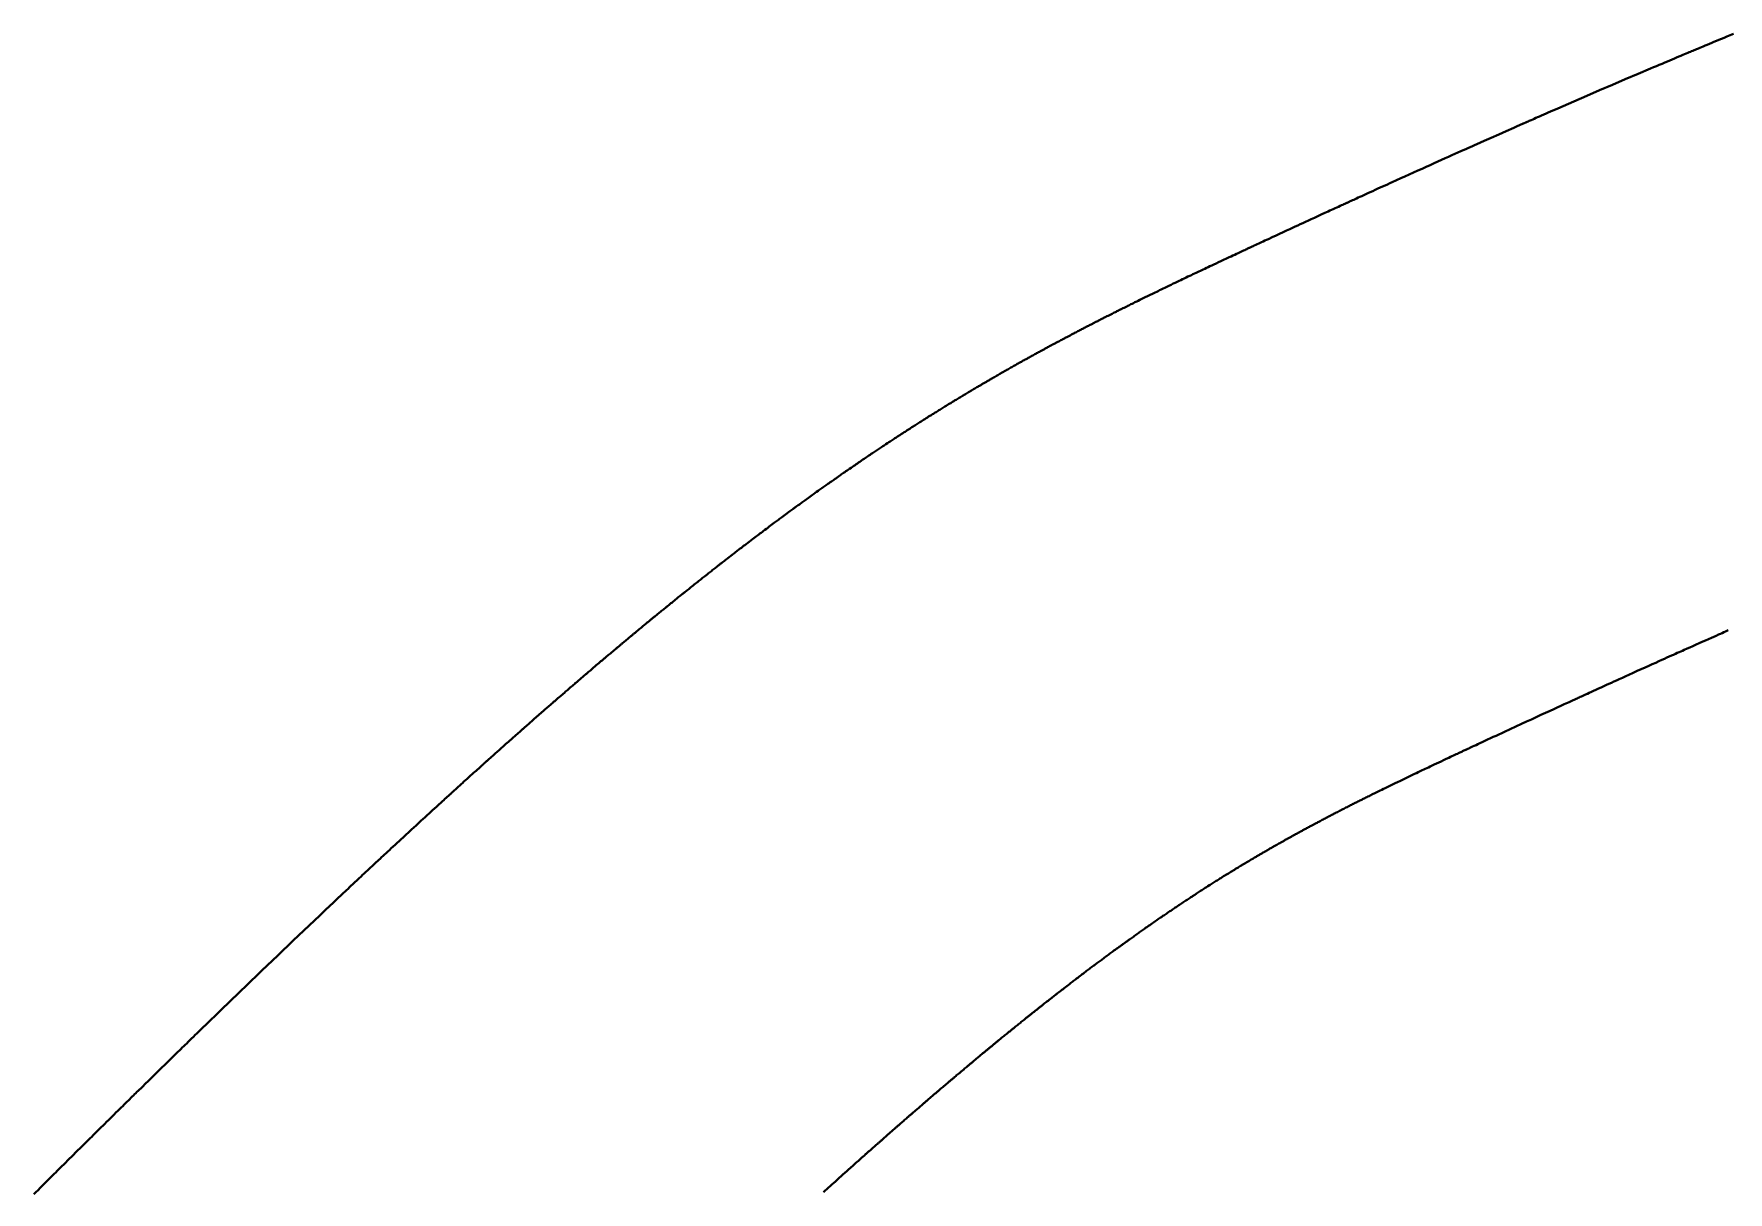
# Model space of a CAD drawing. Header units: millimetres. Extents: x 15 to 415, y 5 to 292.
# Drawn here: x 322.13 to 330.66, y 135.87 to 141.7 of the extents above; entities that cross this region are included whole.
import ezdxf

# ---------------------------------------------------------------- set-up
doc = ezdxf.new("R2010")
doc.units = ezdxf.units.MM
doc.layers.add('Geometries', color=7, linetype='Continuous')

msp = doc.modelspace()

# ---------------------------------------------------------------- linework, layer by layer
at = {"layer": 'Geometries', "linetype": 'Continuous', "lineweight": 40, "flags": 128}
for points in [[(330.6878, 141.6971), (330.6538, 141.6831), (330.6405, 141.6776), (330.6273, 141.6721), (330.6142, 141.6667), (330.6013, 141.6614), (330.589, 141.6563), (330.5774, 141.6515), (330.5664, 141.6469), (330.555, 141.6422), (330.5444, 141.6378), (330.5346, 141.6337), (330.5255, 141.6299), (330.5171, 141.6265), (330.5116, 141.6242), (330.5065, 141.6221), (330.5018, 141.6201), (330.4975, 141.6183), (330.4936, 141.6166), (330.49, 141.6152), (330.4864, 141.6137), (330.4818, 141.6118), (330.4767, 141.6096), (330.4709, 141.6072), (330.4645, 141.6045), (330.4576, 141.6016), (330.4497, 141.5983), (330.4412, 141.5948), (330.432, 141.5909), (330.4223, 141.5869), (330.412, 141.5825), (330.4011, 141.578), (330.3902, 141.5734), (330.3788, 141.5686), (330.3669, 141.5636), (330.3545, 141.5584), (330.3415, 141.5529), (330.328, 141.5472), (330.314, 141.5413), (330.2995, 141.5352), (330.2844, 141.5288), (330.2689, 141.5222), (330.2069, 141.496), (330.1427, 141.4686), (330.0783, 141.4411), (330.0137, 141.4133), (329.949, 141.3854), (329.884, 141.3573), (329.8039, 141.3224), (329.7912, 141.3169), (329.7787, 141.3115), (329.7667, 141.3062), (329.7552, 141.3012), (329.7442, 141.2964), (329.7326, 141.2913), (329.7216, 141.2865), (329.7114, 141.282), (329.7017, 141.2778), (329.6927, 141.2739), (329.6844, 141.2702), (329.6768, 141.2669), (329.6697, 141.2638), (329.6637, 141.2611), (329.6583, 141.2588), (329.6534, 141.2566), (329.6492, 141.2547), (329.6454, 141.2531), (329.6423, 141.2517), (329.6397, 141.2506), (329.6383, 141.25), (329.637, 141.2494), (329.6355, 141.2487), (329.6335, 141.2479), (329.6312, 141.2469), (329.6286, 141.2457), (329.6255, 141.2444), (329.6221, 141.2429), (329.6178, 141.2409), (329.613, 141.2388), (329.6077, 141.2365), (329.6019, 141.234), (329.5957, 141.2312), (329.589, 141.2283), (329.582, 141.2252), (329.5437, 141.2083), (329.5057, 141.1914), (329.4684, 141.1749), (329.4318, 141.1587), (329.396, 141.1427), (329.3847, 141.1377), (329.3735, 141.1327), (329.3623, 141.1277), (329.3512, 141.1228), (329.3396, 141.1176), (329.3275, 141.1122), (329.3148, 141.1065), (329.3002, 141.1), (329.285, 141.0932), (329.2692, 141.0861), (329.2527, 141.0787), (329.2355, 141.071), (329.2177, 141.063), (329.1993, 141.0547), (329.1803, 141.0462), (329.1606, 141.0373), (329.1404, 141.0282), (329.1198, 141.0189), (329.0987, 141.0094), (329.0771, 140.9996), (329.0548, 140.9896), (329.0341, 140.9802), (329.013, 140.9706), (328.9914, 140.9608), (328.9693, 140.9508), (328.9576, 140.9455), (328.9457, 140.9401), (328.9337, 140.9346), (328.9216, 140.9291), (328.9096, 140.9237), (328.8979, 140.9184), (328.8845, 140.9123), (328.8717, 140.9064), (328.8595, 140.9008), (328.8479, 140.8955), (328.8368, 140.8905), (328.8265, 140.8858), (328.8168, 140.8814), (328.8076, 140.8772), (328.799, 140.8732), (328.7908, 140.8695), (328.7832, 140.866), (328.7761, 140.8628), (328.7696, 140.8598), (328.7637, 140.8571), (328.7584, 140.8547), (328.7537, 140.8525), (328.7495, 140.8506), (328.7459, 140.8489), (328.7434, 140.8478), (328.7411, 140.8467), (328.7385, 140.8455), (328.7354, 140.8441), (328.732, 140.8426), (328.7268, 140.8402), (328.721, 140.8375), (328.7144, 140.8345), (328.7074, 140.8313), (328.6996, 140.8277), (328.6912, 140.8239), (328.6822, 140.8197), (328.6724, 140.8153), (328.6643, 140.8115), (328.6559, 140.8077), (328.6475, 140.8038), (328.6392, 140.8), (328.6309, 140.7962), (328.613, 140.7879), (328.5955, 140.7799), (328.5785, 140.7721), (328.5621, 140.7645), (328.5478, 140.7579), (328.5339, 140.7515), (328.5204, 140.7453), (328.5073, 140.7392), (328.4946, 140.7334), (328.4819, 140.7275), (328.4689, 140.7215), (328.4554, 140.7153), (328.4387, 140.7075), (328.4214, 140.6995), (328.4035, 140.6913), (328.3851, 140.6828), (328.3662, 140.674), (328.3468, 140.665), (328.338, 140.661), (328.3293, 140.6569), (328.3208, 140.653), (328.3128, 140.6493), (328.3052, 140.6457), (328.2981, 140.6424), (328.2902, 140.6387), (328.2828, 140.6353), (328.276, 140.6322), (328.2698, 140.6293), (328.2657, 140.6274), (328.2618, 140.6256), (328.2583, 140.6239), (328.255, 140.6224), (328.252, 140.621), (328.2493, 140.6198), (328.2462, 140.6183), (328.2423, 140.6165), (328.2379, 140.6145), (328.2331, 140.6122), (328.2278, 140.6097), (328.2219, 140.607), (328.2156, 140.6041), (328.2089, 140.6009), (328.2016, 140.5976), (328.1939, 140.594), (328.1856, 140.5901), (328.1771, 140.5862), (328.1681, 140.582), (328.1589, 140.5776), (328.1498, 140.5734), (328.1353, 140.5666), (328.1214, 140.5601), (328.1082, 140.5539), (328.0956, 140.548), (328.0836, 140.5424), (328.0722, 140.5371), (328.0615, 140.532), (328.0521, 140.5276), (328.0433, 140.5234), (328.0349, 140.5195), (328.0268, 140.5157), (328.019, 140.512), (328.0115, 140.5085), (328.0044, 140.5051), (327.9975, 140.5018), (327.9905, 140.4985), (327.9831, 140.495), (327.9754, 140.4914), (327.9673, 140.4875), (327.9593, 140.4837), (327.951, 140.4798), (327.9422, 140.4756), (327.9327, 140.4711), (327.9225, 140.4663), (327.9144, 140.4624), (327.9059, 140.4583), (327.897, 140.454), (327.8877, 140.4496), (327.878, 140.445), (327.8684, 140.4404), (327.8574, 140.4351), (327.8466, 140.4299), (327.8362, 140.4249), (327.8262, 140.4201), (327.8166, 140.4155), (327.8077, 140.4112), (327.7994, 140.4071), (327.7918, 140.4034), (327.7846, 140.4), (327.7775, 140.3965), (327.7704, 140.3931), (327.7454, 140.3809), (327.7202, 140.3686), (327.7136, 140.3653), (327.7068, 140.362), (327.6997, 140.3585), (327.6921, 140.3548), (327.684, 140.3508), (327.6755, 140.3466), (327.6682, 140.343), (327.6615, 140.3397), (327.6553, 140.3366), (327.6497, 140.3338), (327.6446, 140.3313), (327.6396, 140.3288), (327.634, 140.326), (327.6277, 140.3229), (327.6208, 140.3195), (327.6149, 140.3165), (327.6088, 140.3135), (327.6031, 140.3106), (327.5978, 140.308), (327.5929, 140.3055), (327.5884, 140.3033), (327.5844, 140.3013), (327.5806, 140.2994), (327.5766, 140.2974), (327.5715, 140.2948), (327.566, 140.292), (327.5599, 140.289), (327.5534, 140.2857), (327.5466, 140.2823), (327.5403, 140.2791), (327.5345, 140.2762), (327.5292, 140.2735), (327.5249, 140.2713), (327.521, 140.2693), (327.5171, 140.2673), (327.5127, 140.2651), (327.5079, 140.2627), (327.5026, 140.26), (327.4969, 140.2571), (327.4924, 140.2548), (327.4877, 140.2524), (327.4831, 140.25), (327.4789, 140.2479), (327.4751, 140.2459), (327.4707, 140.2437), (327.4668, 140.2417), (327.4636, 140.2401), (327.4611, 140.2388), (327.4581, 140.2372), (327.4547, 140.2355), (327.4507, 140.2334), (327.4463, 140.2311), (327.4414, 140.2286), (327.436, 140.2258), (327.4306, 140.223), (327.4255, 140.2204), (327.4206, 140.2179), (327.416, 140.2155), (327.4117, 140.2133), (327.407, 140.2108), (327.4026, 140.2085), (327.3983, 140.2063), (327.3936, 140.2038), (327.3884, 140.2011), (327.383, 140.1983), (327.3773, 140.1953), (327.3719, 140.1925), (327.367, 140.1899), (327.3627, 140.1877), (327.3588, 140.1856), (327.3553, 140.1838), (327.3518, 140.1819), (327.3486, 140.1803), (327.3454, 140.1786), (327.3422, 140.1769), (327.3389, 140.1751), (327.3356, 140.1734), (327.3322, 140.1716), (327.3283, 140.1696), (327.324, 140.1673), (327.3202, 140.1653), (327.3161, 140.1631), (327.3117, 140.1607), (327.307, 140.1582), (327.3019, 140.1556), (327.2967, 140.1528), (327.2918, 140.1502), (327.2878, 140.148), (327.2841, 140.146), (327.2808, 140.1443), (327.2778, 140.1427), (327.2752, 140.1413), (327.2725, 140.1398), (327.2689, 140.1379), (327.265, 140.1358), (327.2608, 140.1336), (327.2562, 140.1311), (327.2517, 140.1287), (327.246, 140.1256), (327.2408, 140.1228), (327.2359, 140.1202), (327.2316, 140.1178), (327.2275, 140.1156), (327.2234, 140.1134), (327.2195, 140.1113), (327.2165, 140.1096), (327.2135, 140.108), (327.2105, 140.1064), (327.2069, 140.1045), (327.2034, 140.1025), (327.1994, 140.1004), (327.195, 140.098), (327.1902, 140.0953), (327.1853, 140.0926), (327.1806, 140.0901), (327.1761, 140.0876), (327.1719, 140.0853), (327.1661, 140.0821), (327.1609, 140.0793), (327.1562, 140.0767), (327.1519, 140.0743), (327.1478, 140.0721), (327.1428, 140.0693), (327.1381, 140.0667), (327.1338, 140.0643), (327.1307, 140.0626), (327.1272, 140.0606), (327.1231, 140.0584), (327.1185, 140.0558), (327.1134, 140.053), (327.1084, 140.0502), (327.1036, 140.0475), (327.0991, 140.045), (327.0934, 140.0418), (327.0882, 140.0389), (327.0833, 140.0362), (327.0786, 140.0335), (327.0741, 140.031), (327.0696, 140.0285), (327.0656, 140.0262), (327.0612, 140.0237), (327.0563, 140.021), (327.0509, 140.0179), (327.0454, 140.0148), (327.0403, 140.0119), (327.0351, 140.009), (327.0304, 140.0063), (327.026, 140.0038), (327.022, 140.0015), (327.0181, 139.9993), (327.0143, 139.9971), (327.0105, 139.995), (327.0071, 139.993), (327.0034, 139.9909), (326.9993, 139.9885), (326.9948, 139.9859), (326.9899, 139.9831), (326.9846, 139.9801), (326.9786, 139.9766), (326.973, 139.9734), (326.9678, 139.9704), (326.963, 139.9676), (326.9586, 139.9651), (326.9553, 139.9632), (326.9523, 139.9614), (326.9494, 139.9598), (326.9463, 139.9579), (326.9427, 139.9558), (326.9393, 139.9539), (326.9357, 139.9518), (326.9318, 139.9495), (326.9279, 139.9472), (326.9242, 139.9451), (326.9208, 139.9431), (326.9176, 139.9412), (326.9144, 139.9393), (326.9114, 139.9376), (326.9086, 139.9359), (326.9057, 139.9342), (326.9027, 139.9325), (326.8993, 139.9305), (326.8959, 139.9285), (326.8924, 139.9264), (326.8885, 139.9241), (326.8842, 139.9216), (326.8795, 139.9189), (326.8745, 139.9159), (326.8692, 139.9127), (326.8633, 139.9093), (326.858, 139.9061), (326.8531, 139.9032), (326.8487, 139.9006), (326.8447, 139.8982), (326.8409, 139.8959), (326.8371, 139.8937), (326.8321, 139.8907), (326.8272, 139.8877), (326.8219, 139.8845), (326.8161, 139.8811), (326.8117, 139.8784), (326.807, 139.8756), (326.8021, 139.8726), (326.7968, 139.8695), (326.7913, 139.8662), (326.7856, 139.8627), (326.7801, 139.8593), (326.7754, 139.8565), (326.7712, 139.854), (326.7675, 139.8517), (326.7641, 139.8497), (326.7609, 139.8477), (326.7577, 139.8458), (326.7528, 139.8428), (326.748, 139.8398), (326.743, 139.8368), (326.7376, 139.8335), (326.7317, 139.8299), (326.7255, 139.826), (326.7188, 139.8219), (326.7137, 139.8188), (326.7085, 139.8156), (326.703, 139.8122), (326.6977, 139.809), (326.6929, 139.806), (326.6884, 139.8032), (326.6844, 139.8007), (326.6793, 139.7975), (326.6744, 139.7945), (326.6696, 139.7915), (326.665, 139.7886), (326.6608, 139.786), (326.6564, 139.7833), (326.652, 139.7805), (326.6474, 139.7776), (326.6425, 139.7746), (326.6372, 139.7712), (326.6315, 139.7677), (326.6254, 139.7638), (326.6181, 139.7592), (326.6112, 139.7549), (326.6048, 139.7508), (326.5987, 139.747), (326.593, 139.7433), (326.5875, 139.7398), (326.5822, 139.7364), (326.5775, 139.7334), (326.5728, 139.7304), (326.5681, 139.7275), (326.5635, 139.7245), (326.5586, 139.7214), (326.5534, 139.718), (326.5479, 139.7145), (326.542, 139.7108), (326.536, 139.7069), (326.5299, 139.7029), (326.5237, 139.6989), (326.5187, 139.6957), (326.5138, 139.6925), (326.5092, 139.6895), (326.5049, 139.6868), (326.501, 139.6842), (326.4965, 139.6813), (326.4924, 139.6786), (326.4883, 139.676), (326.4842, 139.6733), (326.4801, 139.6707), (326.4761, 139.668), (326.4719, 139.6653), (326.4677, 139.6625), (326.4634, 139.6597), (326.459, 139.6568), (326.4543, 139.6537), (326.4491, 139.6504), (326.4436, 139.6467), (326.4376, 139.6428), (326.4293, 139.6373), (326.4213, 139.632), (326.4136, 139.6269), (326.4063, 139.6221), (326.4004, 139.6182), (326.3949, 139.6145), (326.3897, 139.611), (326.3846, 139.6076), (326.3795, 139.6042), (326.3744, 139.6008), (326.3695, 139.5975), (326.3645, 139.5942), (326.3593, 139.5907), (326.354, 139.5872), (326.3485, 139.5834), (326.3427, 139.5795), (326.3366, 139.5754), (326.3301, 139.5711), (326.3238, 139.5667), (326.3177, 139.5626), (326.3121, 139.5588), (326.3068, 139.5552), (326.3017, 139.5518), (326.2968, 139.5484), (326.2906, 139.5442), (326.2846, 139.5401), (326.2786, 139.536), (326.2727, 139.532), (326.2667, 139.5279), (326.2605, 139.5236), (326.2539, 139.5191), (326.2468, 139.5142), (326.2395, 139.5091), (326.2334, 139.505), (326.2272, 139.5007), (326.2209, 139.4963), (326.2148, 139.4921), (326.2092, 139.4882), (326.2041, 139.4846), (326.1994, 139.4814), (326.1951, 139.4784), (326.1908, 139.4754), (326.1838, 139.4705), (326.1769, 139.4657), (326.1701, 139.4609), (326.166, 139.4581), (326.162, 139.4553), (326.1577, 139.4523), (326.153, 139.449), (326.1479, 139.4453), (326.1422, 139.4414), (326.1362, 139.4371), (326.1301, 139.4328), (326.1208, 139.4263), (326.1118, 139.4199), (326.1059, 139.4157), (326.1003, 139.4117), (326.095, 139.408), (326.09, 139.4044), (326.0853, 139.4011), (326.0807, 139.3977), (326.0733, 139.3925), (326.0659, 139.3872), (326.0581, 139.3816), (326.0521, 139.3773), (326.0458, 139.3728), (326.0391, 139.368), (326.0319, 139.3628), (326.0261, 139.3586), (326.0201, 139.3543), (326.0145, 139.3502), (326.0092, 139.3464), (326.0042, 139.3428), (325.9995, 139.3394), (325.995, 139.3361), (325.9907, 139.333), (325.9865, 139.33), (325.9813, 139.3261), (325.9762, 139.3224), (325.9711, 139.3187), (325.9677, 139.3163), (325.9643, 139.3138), (325.9609, 139.3113), (325.9573, 139.3087), (325.9534, 139.3058), (325.9491, 139.3026), (325.9444, 139.2992), (325.9394, 139.2955), (325.9317, 139.2899), (325.9243, 139.2844), (325.9171, 139.2791), (325.9102, 139.2741), (325.9037, 139.2692), (325.8974, 139.2646), (325.8916, 139.2603), (325.8865, 139.2565), (325.8816, 139.2529), (325.8767, 139.2493), (325.8719, 139.2457), (325.867, 139.2421), (325.862, 139.2383), (325.8556, 139.2335), (325.8488, 139.2285), (325.8418, 139.2232), (325.8347, 139.2179), (325.8276, 139.2126), (325.8206, 139.2074), (325.8136, 139.2021), (325.8068, 139.197), (325.8005, 139.1922), (325.7941, 139.1875), (325.7882, 139.183), (325.7823, 139.1785), (325.7764, 139.1741), (325.7705, 139.1696), (325.7642, 139.1649), (325.7577, 139.1599), (325.7501, 139.1541), (325.7423, 139.1482), (325.7344, 139.1422), (325.7265, 139.1362), (325.7185, 139.1301), (325.712, 139.1251), (325.7059, 139.1205), (325.7002, 139.1161), (325.6948, 139.1119), (325.6895, 139.1079), (325.6842, 139.1038), (325.6801, 139.1006), (325.6759, 139.0974), (325.6716, 139.0941), (325.667, 139.0906), (325.6622, 139.0868), (325.6571, 139.0829), (325.6491, 139.0767), (325.6412, 139.0706), (325.6335, 139.0647), (325.626, 139.0589), (325.6187, 139.0532), (325.6133, 139.049), (325.6082, 139.045), (325.6034, 139.0413), (325.5989, 139.0378), (325.5945, 139.0343), (325.5917, 139.0322), (325.5889, 139.03), (325.586, 139.0277), (325.5832, 139.0255), (325.5803, 139.0232), (325.5773, 139.0209), (325.5742, 139.0185), (325.5707, 139.0158), (325.5669, 139.0127), (325.5627, 139.0095), (325.5582, 139.006), (325.5535, 139.0023), (325.5485, 138.9984), (325.5438, 138.9946), (325.5389, 138.9908), (325.5342, 138.9871), (325.5299, 138.9837), (325.5259, 138.9806), (325.5222, 138.9776), (325.5153, 138.9722), (325.5087, 138.967), (325.5042, 138.9634), (325.4999, 138.96), (325.4955, 138.9565), (325.4907, 138.9527), (325.4857, 138.9488), (325.4804, 138.9446), (325.4749, 138.9402), (325.4692, 138.9357), (325.4635, 138.9311), (325.4577, 138.9265), (325.4519, 138.9219), (325.4461, 138.9172), (325.4403, 138.9126), (325.4348, 138.9082), (325.4297, 138.9041), (325.4249, 138.9003), (325.4205, 138.8967), (325.4163, 138.8934), (325.412, 138.89), (325.4087, 138.8873), (325.4053, 138.8846), (325.402, 138.8819), (325.3986, 138.8792), (325.3949, 138.8762), (325.391, 138.8731), (325.3868, 138.8697), (325.3823, 138.8661), (325.3775, 138.8622), (325.3724, 138.8581), (325.3682, 138.8547), (325.3639, 138.8512), (325.3597, 138.8479), (325.3558, 138.8447), (325.352, 138.8416), (325.3479, 138.8383), (325.3441, 138.8352), (325.3405, 138.8323), (325.3372, 138.8296), (325.3339, 138.8269), (325.3211, 138.8166), (325.3178, 138.8139), (325.3143, 138.8111), (325.3106, 138.808), (325.3066, 138.8048), (325.3024, 138.8013), (325.2979, 138.7977), (325.2932, 138.7938), (325.2883, 138.7898), (325.2836, 138.786), (325.2791, 138.7823), (325.2748, 138.7788), (325.2708, 138.7755), (325.267, 138.7724), (325.2634, 138.7695), (325.2598, 138.7665), (325.2564, 138.7637), (325.2531, 138.761), (325.2498, 138.7583), (325.2465, 138.7556), (325.2431, 138.7528), (325.2397, 138.75), (325.2363, 138.7473), (325.2328, 138.7444), (325.229, 138.7412), (325.2248, 138.7377), (325.2212, 138.7348), (325.2174, 138.7317), (325.2134, 138.7284), (325.2092, 138.7249), (325.2049, 138.7214), (325.2008, 138.718), (325.1954, 138.7136), (325.1904, 138.7094), (325.1857, 138.7055), (325.1812, 138.7018), (325.1771, 138.6984), (325.1733, 138.6952), (325.1695, 138.6921), (325.1659, 138.6891), (325.1629, 138.6866), (325.16, 138.6842), (325.1571, 138.6818), (325.1542, 138.6794), (325.1513, 138.677), (325.1483, 138.6745), (325.145, 138.6717), (325.1417, 138.669), (325.1381, 138.666), (325.1344, 138.6629), (325.1303, 138.6595), (325.1261, 138.656), (325.1216, 138.6523), (325.1165, 138.6479), (325.1116, 138.6439), (325.1071, 138.6401), (325.1028, 138.6366), (325.0989, 138.6333), (325.0954, 138.6304), (325.0922, 138.6277), (325.0893, 138.6253), (325.0866, 138.623), (325.0798, 138.6173), (325.073, 138.6116), (325.0704, 138.6094), (325.0679, 138.6072), (325.0652, 138.605), (325.0623, 138.6026), (325.059, 138.5998), (325.0554, 138.5968), (325.0515, 138.5935), (325.0472, 138.5899), (325.0436, 138.5869), (325.0398, 138.5837), (325.0358, 138.5803), (325.0317, 138.5768), (325.0269, 138.5728), (325.0224, 138.569), (325.0182, 138.5654), (325.0143, 138.5621), (325.0107, 138.559), (325.0074, 138.5563), (325.0044, 138.5537), (325.0016, 138.5514), (324.9988, 138.549), (324.9937, 138.5447), (324.9884, 138.5402), (324.9828, 138.5355), (324.977, 138.5305), (324.971, 138.5254), (324.9647, 138.5201), (324.9581, 138.5145), (324.9513, 138.5087), (324.9458, 138.504), (324.9402, 138.4992), (324.9349, 138.4947), (324.9298, 138.4904), (324.9259, 138.487), (324.9221, 138.4838), (324.9186, 138.4808), (324.9153, 138.478), (324.912, 138.4752), (324.9086, 138.4723), (324.9044, 138.4687), (324.9, 138.4649), (324.8953, 138.4609), (324.8904, 138.4567), (324.886, 138.4529), (324.8817, 138.4492), (324.8775, 138.4456), (324.8736, 138.4422), (324.8698, 138.439), (324.8661, 138.4358), (324.8626, 138.4328), (324.859, 138.4297), (324.8546, 138.426), (324.8499, 138.4219), (324.8448, 138.4175), (324.8395, 138.4129), (324.8337, 138.408), (324.829, 138.4039), (324.8242, 138.3997), (324.8194, 138.3956), (324.8148, 138.3916), (324.8104, 138.3878), (324.8041, 138.3824), (324.7982, 138.3772), (324.7926, 138.3724), (324.7873, 138.3679), (324.7823, 138.3635), (324.7774, 138.3592), (324.7716, 138.3543), (324.7661, 138.3494), (324.7608, 138.3448), (324.7555, 138.3403), (324.7502, 138.3356), (324.7458, 138.3318), (324.7414, 138.328), (324.7369, 138.3241), (324.7323, 138.32), (324.7275, 138.3159), (324.723, 138.312), (324.7182, 138.3078), (324.7132, 138.3034), (324.7079, 138.2988), (324.7024, 138.2939), (324.6967, 138.289), (324.6908, 138.2838), (324.6849, 138.2787), (324.6792, 138.2737), (324.6726, 138.2679), (324.6663, 138.2624), (324.6603, 138.2571), (324.6546, 138.2521), (324.6491, 138.2472), (324.6438, 138.2426), (324.6388, 138.2383), (324.6341, 138.2341), (324.6296, 138.2301), (324.6254, 138.2264), (324.6214, 138.2229), (324.6175, 138.2195), (324.5993, 138.2034), (324.5963, 138.2008), (324.5934, 138.1982), (324.5904, 138.1956), (324.5875, 138.193), (324.5844, 138.1903), (324.5811, 138.1874), (324.5775, 138.1842), (324.5737, 138.1808), (324.5699, 138.1775), (324.566, 138.174), (324.5618, 138.1703), (324.5574, 138.1664), (324.5528, 138.1624), (324.548, 138.1581), (324.5432, 138.1539), (324.536, 138.1475), (324.5292, 138.1414), (324.5226, 138.1355), (324.5163, 138.1299), (324.5103, 138.1246), (324.5045, 138.1195), (324.4991, 138.1146), (324.4938, 138.11), (324.4895, 138.1061), (324.4854, 138.1025), (324.4815, 138.099), (324.4777, 138.0956), (324.4736, 138.0919), (324.4691, 138.0879), (324.4647, 138.0839), (324.4599, 138.0797), (324.4549, 138.0752), (324.4495, 138.0704), (324.4439, 138.0654), (324.4391, 138.0611), (324.4346, 138.057), (324.4302, 138.0532), (324.4261, 138.0495), (324.4223, 138.046), (324.4187, 138.0428), (324.4155, 138.0399), (324.4125, 138.0372), (324.4096, 138.0347), (324.4067, 138.0321), (324.4036, 138.0293), (324.3994, 138.0256), (324.395, 138.0216), (324.3903, 138.0173), (324.3853, 138.0128), (324.38, 138.0081), (324.3731, 138.0018), (324.3664, 137.9958), (324.3599, 137.99), (324.3543, 137.985), (324.349, 137.9802), (324.3438, 137.9755), (324.3388, 137.971), (324.334, 137.9667), (324.3292, 137.9623), (324.3218, 137.9556), (324.3142, 137.9488), (324.3065, 137.9419), (324.2987, 137.9348), (324.2908, 137.9276), (324.2858, 137.9231), (324.2809, 137.9187), (324.2763, 137.9145), (324.2718, 137.9104), (324.2676, 137.9066), (324.2635, 137.9028), (324.2598, 137.8995), (324.2559, 137.896), (324.2519, 137.8923), (324.2476, 137.8885), (324.2432, 137.8844), (324.2385, 137.8802), (324.2337, 137.8758), (324.2272, 137.8699), (324.2208, 137.8641), (324.2148, 137.8586), (324.2089, 137.8532), (324.2028, 137.8477), (324.1969, 137.8423), (324.1913, 137.8372), (324.1857, 137.8321), (324.1802, 137.8271), (324.1747, 137.822), (324.1616, 137.8101), (324.1486, 137.7982), (324.1426, 137.7927), (324.1363, 137.787), (324.1298, 137.781), (324.123, 137.7748), (324.1159, 137.7683), (324.1086, 137.7616), (324.1012, 137.7548), (324.0937, 137.7479), (324.0818, 137.737), (324.0697, 137.7259), (324.0578, 137.7149), (324.0461, 137.7041), (324.0348, 137.6937), (324.0261, 137.6857), (324.0176, 137.6779), (324.0093, 137.6702), (324.0009, 137.6624), (323.9924, 137.6546), (323.9825, 137.6454), (323.9724, 137.6361), (323.9623, 137.6267), (323.9522, 137.6173), (323.9424, 137.6082), (323.9329, 137.5994), (323.9236, 137.5909), (323.9154, 137.5832), (323.9074, 137.5758), (323.8995, 137.5685), (323.8917, 137.5612), (323.8841, 137.5541), (323.8764, 137.5469), (323.8704, 137.5414), (323.8641, 137.5355), (323.8576, 137.5294), (323.8508, 137.5231), (323.8437, 137.5165), (323.8364, 137.5097), (323.8293, 137.503), (323.8222, 137.4964), (323.8136, 137.4884), (323.8052, 137.4805), (323.797, 137.4728), (323.7889, 137.4652), (323.7808, 137.4576), (323.7704, 137.448), (323.7601, 137.4383), (323.7499, 137.4287), (323.7399, 137.4193), (323.7302, 137.4102), (323.7227, 137.4032), (323.7154, 137.3963), (323.708, 137.3894), (323.7005, 137.3823), (323.693, 137.3753), (323.6794, 137.3625), (323.6657, 137.3495), (323.6521, 137.3367), (323.6386, 137.324), (323.6252, 137.3114), (323.5992, 137.2867), (323.5729, 137.2619), (323.5464, 137.2368), (323.5198, 137.2115), (323.4929, 137.186), (323.4658, 137.1602), (323.4401, 137.1357), (323.4142, 137.111), (323.3881, 137.086), (323.3617, 137.0609), (323.3352, 137.0354), (323.3084, 137.0098), (323.2814, 136.9839), (323.2542, 136.9578), (323.2268, 136.9314), (323.1991, 136.9047), (323.1771, 136.8836), (323.1551, 136.8623), (323.1328, 136.8408), (323.1104, 136.8191), (323.0879, 136.7973), (323.0763, 136.7861), (323.0647, 136.7749), (323.0531, 136.7636), (323.0414, 136.7523), (323.0297, 136.7409), (323.018, 136.7296), (323.0065, 136.7184), (322.9976, 136.7098), (322.9888, 136.7012), (322.9801, 136.6928), (322.9716, 136.6845), (322.9631, 136.6762), (322.9548, 136.6682), (322.9467, 136.6603), (322.9375, 136.6513), (322.9286, 136.6426), (322.9199, 136.6342), (322.9115, 136.6261), (322.9035, 136.6182), (322.8957, 136.6106), (322.8886, 136.6037), (322.8815, 136.5967), (322.8743, 136.5897), (322.8671, 136.5827), (322.8597, 136.5755), (322.8503, 136.5664), (322.8408, 136.557), (322.8311, 136.5476), (322.8214, 136.538), (322.8114, 136.5283), (322.8014, 136.5185), (322.7912, 136.5086), (322.7808, 136.4984), (322.7703, 136.4881), (322.7593, 136.4774), (322.7486, 136.4668), (322.7381, 136.4565), (322.7278, 136.4464), (322.7177, 136.4366), (322.7079, 136.4269), (322.6982, 136.4174), (322.6788, 136.3983), (322.6595, 136.3794), (322.6535, 136.3735), (322.6476, 136.3677), (322.6416, 136.3618), (322.6357, 136.356), (322.6296, 136.35), (322.6233, 136.3438), (322.6168, 136.3374), (322.6101, 136.3308), (322.6032, 136.324), (322.5961, 136.317), (322.5889, 136.31), (322.5815, 136.3027), (322.574, 136.2952), (322.5662, 136.2876), (322.5571, 136.2786), (322.5478, 136.2694), (322.5384, 136.2602), (322.529, 136.2509), (322.5196, 136.2416), (322.5102, 136.2323), (322.5007, 136.2229), (322.4911, 136.2135), (322.4825, 136.205), (322.4739, 136.1965), (322.4654, 136.188), (322.457, 136.1798), (322.4488, 136.1717), (322.4409, 136.1638), (322.4331, 136.1561), (322.4255, 136.1486), (322.4181, 136.1413), (322.4109, 136.1341), (322.4039, 136.1272), (322.3971, 136.1204), (322.3906, 136.114), (322.3842, 136.1077), (322.378, 136.1016), (322.3718, 136.0954), (322.3499, 136.0737), (322.3282, 136.0521), (322.309, 136.0331), (322.29, 136.0142), (322.271, 135.9953), (322.2521, 135.9765), (322.2444, 135.9689), (322.2365, 135.961), (322.2284, 135.953), (322.2202, 135.9448), (322.2117, 135.9364), (322.2031, 135.9278), (322.1942, 135.9189), (322.1851, 135.9099), (322.1754, 135.9002), (322.1655, 135.8904), (322.1554, 135.8803), (322.1451, 135.87), (322.1347, 135.8596)], [(326.1073, 135.869), (326.1164, 135.8771), (326.1248, 135.8847), (326.1331, 135.8922), (326.1414, 135.8998), (326.15, 135.9076), (326.1588, 135.9155), (326.168, 135.9238), (326.1773, 135.9322), (326.1867, 135.9407), (326.1963, 135.9492), (326.2059, 135.9579), (326.2158, 135.9667), (326.2259, 135.9758), (326.2363, 135.9851), (326.2423, 135.9905), (326.2479, 135.9956), (326.2533, 136.0004), (326.2584, 136.005), (326.2632, 136.0093), (326.2677, 136.0133), (326.2729, 136.0179), (326.2782, 136.0226), (326.2837, 136.0276), (326.2895, 136.0327), (326.2955, 136.0381), (326.3017, 136.0436), (326.3081, 136.0492), (326.3141, 136.0546), (326.3199, 136.0598), (326.323, 136.0625), (326.326, 136.0652), (326.3289, 136.0678), (326.3318, 136.0704), (326.3351, 136.0733), (326.3386, 136.0764), (326.3424, 136.0798), (326.346, 136.0829), (326.3497, 136.0863), (326.3537, 136.0898), (326.3579, 136.0935), (326.3622, 136.0973), (326.3663, 136.1009), (326.3702, 136.1044), (326.3739, 136.1076), (326.3775, 136.1109), (326.381, 136.1139), (326.3841, 136.1167), (326.3871, 136.1193), (326.3899, 136.1218), (326.3924, 136.124), (326.3957, 136.1269), (326.3992, 136.13), (326.4029, 136.1333), (326.4068, 136.1367), (326.4108, 136.1402), (326.4151, 136.144), (326.4195, 136.1479), (326.4258, 136.1534), (326.4322, 136.159), (326.4387, 136.1648), (326.4454, 136.1706), (326.4499, 136.1746), (326.4544, 136.1786), (326.4589, 136.1824), (326.463, 136.1861), (326.467, 136.1896), (326.4707, 136.1928), (326.4734, 136.1952), (326.476, 136.1975), (326.4784, 136.1996), (326.481, 136.2019), (326.4838, 136.2043), (326.4868, 136.2069), (326.4903, 136.2099), (326.494, 136.2132), (326.4979, 136.2166), (326.5021, 136.2203), (326.5067, 136.2243), (326.5116, 136.2286), (326.5163, 136.2327), (326.5211, 136.2368), (326.5256, 136.2407), (326.5297, 136.2443), (326.5336, 136.2477), (326.5371, 136.2508), (326.5394, 136.2528), (326.5416, 136.2547), (326.5438, 136.2565), (326.546, 136.2585), (326.5484, 136.2606), (326.5509, 136.2628), (326.5536, 136.2651), (326.5575, 136.2684), (326.5616, 136.272), (326.566, 136.2758), (326.5705, 136.2797), (326.5792, 136.2872), (326.5876, 136.2945), (326.5958, 136.3016), (326.6005, 136.3057), (326.6051, 136.3096), (326.6094, 136.3133), (326.6134, 136.3168), (326.6164, 136.3194), (326.6193, 136.3219), (326.6221, 136.3243), (326.6249, 136.3267), (326.628, 136.3294), (326.6313, 136.3323), (326.6349, 136.3353), (326.6388, 136.3386), (326.6429, 136.3422), (326.6466, 136.3454), (326.6505, 136.3487), (326.6545, 136.3521), (326.6584, 136.3555), (326.6621, 136.3587), (326.6657, 136.3617), (326.6696, 136.3651), (326.6733, 136.3682), (326.6767, 136.3711), (326.6798, 136.3738), (326.6821, 136.3758), (326.6843, 136.3776), (326.6865, 136.3795), (326.6889, 136.3816), (326.6915, 136.3838), (326.6951, 136.3868), (326.699, 136.3902), (326.7031, 136.3937), (326.7087, 136.3984), (326.7143, 136.4032), (326.7197, 136.4079), (326.7251, 136.4124), (326.7303, 136.4169), (326.7354, 136.4212), (326.7403, 136.4254), (326.744, 136.4285), (326.7475, 136.4315), (326.7509, 136.4343), (326.754, 136.437), (326.757, 136.4395), (326.7599, 136.4419), (326.7626, 136.4442), (326.766, 136.4471), (326.7697, 136.4503), (326.7738, 136.4537), (326.7781, 136.4573), (326.7827, 136.4612), (326.7876, 136.4654), (326.7937, 136.4705), (326.8001, 136.4759), (326.8067, 136.4814), (326.8135, 136.4872), (326.8183, 136.4912), (326.8228, 136.495), (326.827, 136.4985), (326.8309, 136.5018), (326.8345, 136.5048), (326.8377, 136.5075), (326.8407, 136.51), (326.8434, 136.5122), (326.8462, 136.5146), (326.8492, 136.5171), (326.8524, 136.5198), (326.8557, 136.5225), (326.8592, 136.5254), (326.8628, 136.5285), (326.8666, 136.5316), (326.8706, 136.535), (326.8744, 136.5381), (326.8784, 136.5414), (326.8826, 136.545), (326.8871, 136.5487), (326.8918, 136.5526), (326.8962, 136.5563), (326.9003, 136.5597), (326.9041, 136.5629), (326.9073, 136.5655), (326.9103, 136.568), (326.913, 136.5702), (326.9155, 136.5723), (326.9178, 136.5742), (326.9199, 136.5759), (326.9221, 136.5777), (326.9246, 136.5798), (326.9272, 136.582), (326.93, 136.5843), (326.9329, 136.5867), (326.9359, 136.5891), (326.939, 136.5917), (326.9422, 136.5943), (326.9456, 136.5972), (326.9485, 136.5996), (326.9516, 136.6021), (326.9548, 136.6047), (326.9581, 136.6075), (326.9617, 136.6104), (326.9653, 136.6134), (326.9688, 136.6162), (326.9721, 136.6189), (326.9756, 136.6219), (326.9789, 136.6246), (326.9821, 136.6272), (326.985, 136.6295), (326.9876, 136.6317), (326.9901, 136.6337), (326.9923, 136.6356), (326.9966, 136.6391), (327.0012, 136.6428), (327.0061, 136.6468), (327.0106, 136.6505), (327.0154, 136.6545), (327.0204, 136.6585), (327.0254, 136.6626), (327.0306, 136.6668), (327.0358, 136.6711), (327.0411, 136.6753), (327.045, 136.6786), (327.0488, 136.6816), (327.0524, 136.6845), (327.0558, 136.6873), (327.059, 136.6899), (327.0622, 136.6925), (327.0657, 136.6953), (327.0699, 136.6987), (327.0743, 136.7023), (327.079, 136.7061), (327.0839, 136.71), (327.0888, 136.714), (327.0938, 136.718), (327.0986, 136.7219), (327.1035, 136.7258), (327.1085, 136.7298), (327.1133, 136.7337), (327.1178, 136.7373), (327.1216, 136.7404), (327.1252, 136.7432), (327.1285, 136.7459), (327.1317, 136.7485), (327.135, 136.7511), (327.1383, 136.7537), (327.1416, 136.7564), (327.1443, 136.7586), (327.147, 136.7607), (327.1499, 136.763), (327.153, 136.7655), (327.1564, 136.7682), (327.1601, 136.7711), (327.164, 136.7743), (327.1677, 136.7772), (327.1715, 136.7802), (327.1754, 136.7833), (327.1791, 136.7862), (327.1826, 136.789), (327.1859, 136.7916), (327.189, 136.7941), (327.1919, 136.7964), (327.1954, 136.7991), (327.1985, 136.8016), (327.2016, 136.8041), (327.2046, 136.8065), (327.2076, 136.8088), (327.2115, 136.8119), (327.2154, 136.815), (327.2193, 136.8181), (327.2235, 136.8214), (327.2279, 136.8248), (327.2325, 136.8284), (327.2382, 136.8329), (327.2441, 136.8376), (327.2502, 136.8424), (327.2566, 136.8474), (327.261, 136.8508), (327.2653, 136.8542), (327.2694, 136.8574), (327.2734, 136.8605), (327.2771, 136.8634), (327.2807, 136.8661), (327.286, 136.8703), (327.2913, 136.8744), (327.2966, 136.8785), (327.3019, 136.8826), (327.3075, 136.887), (327.3134, 136.8916), (327.3196, 136.8964), (327.3259, 136.9012), (327.3323, 136.9062), (327.3387, 136.9111), (327.3438, 136.915), (327.3488, 136.9188), (327.3535, 136.9225), (327.3581, 136.926), (327.3624, 136.9293), (327.3665, 136.9324), (327.3706, 136.9356), (327.3761, 136.9398), (327.3816, 136.944), (327.3874, 136.9484), (327.3935, 136.953), (327.3998, 136.9578), (327.4049, 136.9617), (327.4102, 136.9657), (327.4156, 136.9698), (327.4211, 136.974), (327.4267, 136.9782), (327.432, 136.9822), (327.437, 136.986), (327.4417, 136.9895), (327.4461, 136.9928), (327.4505, 136.9961), (327.4591, 137.0026), (327.468, 137.0093), (327.4719, 137.0122), (327.4758, 137.0151), (327.4799, 137.0182), (327.4843, 137.0214), (327.4889, 137.0249), (327.4939, 137.0286), (327.4987, 137.0322), (327.5034, 137.0357), (327.508, 137.0391), (327.5123, 137.0423), (327.5164, 137.0453), (327.5223, 137.0497), (327.5279, 137.0538), (327.5334, 137.0579), (327.5387, 137.0618), (327.5439, 137.0656), (327.5492, 137.0695), (327.5539, 137.0729), (327.5589, 137.0766), (327.5642, 137.0805), (327.5698, 137.0846), (327.5757, 137.0889), (327.5796, 137.0917), (327.5836, 137.0947), (327.5877, 137.0976), (327.5918, 137.1006), (327.5957, 137.1035), (327.5995, 137.1062), (327.6036, 137.1092), (327.6075, 137.112), (327.611, 137.1145), (327.6144, 137.117), (327.6177, 137.1194), (327.6242, 137.1241), (327.6307, 137.1288), (327.634, 137.1311), (327.6373, 137.1335), (327.6406, 137.1359), (327.6443, 137.1385), (327.6483, 137.1414), (327.6526, 137.1445), (327.6573, 137.1478), (327.6622, 137.1514), (327.6672, 137.1549), (327.6729, 137.159), (327.6787, 137.1631), (327.6842, 137.167), (327.6895, 137.1707), (327.6943, 137.1742), (327.6989, 137.1774), (327.7227, 137.1942), (327.7258, 137.1963), (327.7289, 137.1986), (327.7323, 137.2009), (327.7359, 137.2034), (327.7397, 137.2061), (327.7437, 137.2089), (327.7502, 137.2135), (327.7566, 137.2179), (327.7629, 137.2222), (327.7689, 137.2264), (327.7746, 137.2304), (327.78, 137.2341), (327.785, 137.2375), (327.7946, 137.2442), (327.8043, 137.2509), (327.8082, 137.2535), (327.812, 137.2562), (327.8161, 137.259), (327.8205, 137.262), (327.8253, 137.2652), (327.8304, 137.2687), (327.8357, 137.2723), (327.8408, 137.2758), (327.8457, 137.2792), (327.8506, 137.2824), (327.8553, 137.2856), (327.8602, 137.2889), (327.8649, 137.2921), (327.8693, 137.2951), (327.8737, 137.298), (327.8781, 137.301), (327.8826, 137.304), (327.8871, 137.3071), (327.8917, 137.3101), (327.8959, 137.3129), (327.9003, 137.3159), (327.9051, 137.3191), (327.9103, 137.3225), (327.9157, 137.3261), (327.921, 137.3296), (327.9261, 137.333), (327.932, 137.3369), (327.9375, 137.3406), (327.9427, 137.344), (327.9476, 137.3472), (327.9524, 137.3504), (327.9572, 137.3535), (327.961, 137.356), (327.9648, 137.3585), (327.9687, 137.361), (327.9726, 137.3636), (327.9767, 137.3662), (327.981, 137.3691), (327.9856, 137.372), (327.9905, 137.3752), (327.9955, 137.3785), (328.0005, 137.3817), (328.0052, 137.3848), (328.0113, 137.3887), (328.017, 137.3924), (328.0224, 137.3958), (328.0292, 137.4002), (328.0359, 137.4045), (328.0428, 137.4089), (328.05, 137.4135), (328.0543, 137.4162), (328.0589, 137.4191), (328.0638, 137.4222), (328.069, 137.4255), (328.0743, 137.4289), (328.0794, 137.4321), (328.0842, 137.4351), (328.0891, 137.4382), (328.0938, 137.4411), (328.0983, 137.444), (328.1028, 137.4468), (328.1071, 137.4495), (328.1118, 137.4524), (328.1165, 137.4554), (328.1216, 137.4585), (328.127, 137.4619), (328.1328, 137.4655), (328.1386, 137.4691), (328.1454, 137.4732), (328.1521, 137.4774), (328.1585, 137.4813), (328.1645, 137.485), (328.1701, 137.4884), (328.1758, 137.4919), (328.1816, 137.4955), (328.188, 137.4993), (328.1923, 137.5019), (328.1968, 137.5046), (328.2015, 137.5075), (328.2065, 137.5105), (328.2118, 137.5137), (328.2156, 137.516), (328.219, 137.5181), (328.2222, 137.52), (328.2251, 137.5217), (328.2276, 137.5232), (328.2301, 137.5247), (328.234, 137.527), (328.2379, 137.5294), (328.2419, 137.5318), (328.2476, 137.5352), (328.2539, 137.5389), (328.2607, 137.543), (328.2681, 137.5473), (328.2726, 137.55), (328.277, 137.5526), (328.2811, 137.555), (328.285, 137.5573), (328.2886, 137.5594), (328.292, 137.5614), (328.2955, 137.5635), (328.2988, 137.5654), (328.3022, 137.5674), (328.3058, 137.5695), (328.3096, 137.5717), (328.3135, 137.574), (328.3175, 137.5763), (328.3205, 137.578), (328.3232, 137.5796), (328.3256, 137.581), (328.3279, 137.5823), (328.3305, 137.5838), (328.3342, 137.5859), (328.3383, 137.5883), (328.3426, 137.5908), (328.3466, 137.5931), (328.3507, 137.5954), (328.3548, 137.5978), (328.359, 137.6002), (328.363, 137.6025), (328.3667, 137.6046), (328.3701, 137.6066), (328.3731, 137.6083), (328.3761, 137.61), (328.3791, 137.6117), (328.3822, 137.6135), (328.3853, 137.6152), (328.3893, 137.6175), (328.3938, 137.62), (328.3988, 137.6229), (328.4044, 137.626), (328.4087, 137.6284), (328.4126, 137.6306), (328.4161, 137.6326), (328.4193, 137.6344), (328.422, 137.6359), (328.4248, 137.6375), (328.4282, 137.6394), (328.4317, 137.6413), (328.4353, 137.6434), (328.4393, 137.6456), (328.4421, 137.6472), (328.4451, 137.6488), (328.4484, 137.6506), (328.4517, 137.6525), (328.4552, 137.6544), (328.4584, 137.6562), (328.4611, 137.6577), (328.4635, 137.659), (328.4657, 137.6602), (328.4675, 137.6613), (328.4693, 137.6622), (328.4719, 137.6637), (328.4747, 137.6652), (328.4777, 137.6668), (328.4808, 137.6685), (328.484, 137.6703), (328.4876, 137.6723), (328.4916, 137.6745), (328.496, 137.6769), (328.4998, 137.679), (328.5038, 137.6812), (328.5081, 137.6835), (328.5126, 137.686), (328.5167, 137.6882), (328.5203, 137.6902), (328.5235, 137.6919), (328.5263, 137.6934), (328.5303, 137.6956), (328.5345, 137.6978), (328.539, 137.7002), (328.5437, 137.7028), (328.5486, 137.7054), (328.5536, 137.7081), (328.5577, 137.7103), (328.5618, 137.7125), (328.5658, 137.7147), (328.5694, 137.7166), (328.5726, 137.7183), (328.5755, 137.7199), (328.5779, 137.7211), (328.5806, 137.7226), (328.5838, 137.7243), (328.5874, 137.7262), (328.5914, 137.7283), (328.5959, 137.7307), (328.6007, 137.7332), (328.6069, 137.7365), (328.6126, 137.7395), (328.6177, 137.7423), (328.6224, 137.7447), (328.6274, 137.7473), (328.6327, 137.7501), (328.6383, 137.7531), (328.6441, 137.7561), (328.6494, 137.7589), (328.6541, 137.7613), (328.6581, 137.7634), (328.6619, 137.7654), (328.6658, 137.7674), (328.6699, 137.7695), (328.6741, 137.7717), (328.6785, 137.774), (328.6832, 137.7764), (328.6884, 137.7791), (328.6939, 137.782), (328.6999, 137.7851), (328.705, 137.7877), (328.7098, 137.7901), (328.7142, 137.7924), (328.7183, 137.7945), (328.7221, 137.7964), (328.7266, 137.7988), (328.7315, 137.8013), (328.7368, 137.804), (328.7425, 137.8069), (328.7487, 137.81), (328.7548, 137.8131), (328.7603, 137.8159), (328.7654, 137.8185), (328.7699, 137.8208), (328.7732, 137.8224), (328.7763, 137.824), (328.7798, 137.8258), (328.7836, 137.8277), (328.7878, 137.8298), (328.7922, 137.832), (328.797, 137.8344), (328.8019, 137.8369), (328.8065, 137.8392), (328.8117, 137.8418), (328.8164, 137.8441), (328.8206, 137.8463), (328.8244, 137.8481), (328.8283, 137.8501), (328.8328, 137.8523), (328.8377, 137.8548), (328.8426, 137.8572), (328.8479, 137.8599), (328.8534, 137.8626), (328.8585, 137.8651), (328.8631, 137.8674), (328.8674, 137.8695), (328.8713, 137.8714), (328.8748, 137.8732), (328.8783, 137.8749), (328.8818, 137.8767), (328.8856, 137.8785), (328.8894, 137.8804), (328.8957, 137.8835), (328.9021, 137.8866), (328.9086, 137.8898), (328.9174, 137.8941), (328.9262, 137.8984), (328.9351, 137.9028), (328.9441, 137.9072), (328.9538, 137.9119), (328.9638, 137.9167), (328.9744, 137.9219), (328.9855, 137.9273), (328.9968, 137.9327), (329.011, 137.9396), (329.0251, 137.9464), (329.0389, 137.953), (329.0523, 137.9594), (329.0626, 137.9644), (329.0727, 137.9692), (329.0825, 137.9739), (329.0918, 137.9783), (329.0997, 137.9821), (329.1071, 137.9856), (329.1143, 137.989), (329.1214, 137.9924), (329.1288, 137.9959), (329.1363, 137.9995), (329.144, 138.0031), (329.1518, 138.0068), (329.1611, 138.0112), (329.171, 138.0159), (329.1813, 138.0208), (329.1923, 138.0259), (329.2038, 138.0313), (329.2157, 138.0369), (329.2281, 138.0428), (329.2411, 138.0489), (329.2547, 138.0552), (329.2627, 138.059), (329.2705, 138.0627), (329.278, 138.0661), (329.285, 138.0694), (329.2916, 138.0725), (329.2978, 138.0754), (329.3035, 138.0781), (329.3094, 138.0808), (329.3148, 138.0833), (329.3196, 138.0856), (329.3239, 138.0876), (329.3277, 138.0894), (329.3308, 138.0908), (329.3334, 138.092), (329.3356, 138.093), (329.3379, 138.0941), (329.3405, 138.0953), (329.3433, 138.0966), (329.3463, 138.098), (329.3508, 138.1001), (329.3558, 138.1024), (329.3612, 138.105), (329.367, 138.1077), (329.3745, 138.1112), (329.3827, 138.115), (329.3915, 138.1191), (329.401, 138.1235), (329.4111, 138.1282), (329.4218, 138.1332), (329.4358, 138.1396), (329.4501, 138.1463), (329.4644, 138.1529), (329.4786, 138.1595), (329.4927, 138.166), (329.5068, 138.1725), (329.5208, 138.179), (329.5348, 138.1855), (329.5639, 138.199), (329.5927, 138.2123), (329.6211, 138.2254), (329.6461, 138.2369), (329.6707, 138.2483), (329.6948, 138.2594), (329.7184, 138.2703), (329.7415, 138.2809), (329.7639, 138.2913), (329.7824, 138.2997), (329.8004, 138.308), (329.8179, 138.3161), (329.8351, 138.3239), (329.8438, 138.328), (329.8522, 138.3318), (329.86, 138.3353), (329.8673, 138.3387), (329.8741, 138.3418), (329.8804, 138.3447), (329.8861, 138.3473), (329.8914, 138.3498), (329.8962, 138.3519), (329.9005, 138.3539), (329.9052, 138.3561), (329.9104, 138.3585), (329.9159, 138.361), (329.9218, 138.3637), (329.9283, 138.3666), (329.9352, 138.3698), (329.9426, 138.3732), (329.9518, 138.3774), (329.9617, 138.3819), (329.9722, 138.3867), (329.9834, 138.3918), (329.9952, 138.3972), (330.0075, 138.4028), (330.0205, 138.4087), (330.0341, 138.4149), (330.0484, 138.4214), (330.0603, 138.4268), (330.0726, 138.4324), (330.0853, 138.4382), (330.0985, 138.4442), (330.1116, 138.4501), (330.1284, 138.4578), (330.1449, 138.4652), (330.161, 138.4726), (330.1824, 138.4822), (330.2031, 138.4916), (330.2231, 138.5006), (330.2424, 138.5094), (330.2611, 138.5178), (330.2787, 138.5257), (330.2956, 138.5333), (330.3118, 138.5406), (330.3273, 138.5476), (330.3399, 138.5533), (330.3521, 138.5587), (330.3637, 138.5639), (330.3748, 138.5689), (330.3854, 138.5737), (330.3955, 138.5782), (330.4046, 138.5822), (330.4131, 138.5861), (330.4216, 138.5899), (330.4303, 138.5938), (330.4394, 138.5978), (330.4533, 138.604), (330.4678, 138.6105), (330.483, 138.6173), (330.4988, 138.6244), (330.5153, 138.6317), (330.5323, 138.6393), (330.5464, 138.6455), (330.5609, 138.652), (330.5758, 138.6586), (330.5878, 138.6639), (330.5999, 138.6693), (330.6114, 138.6744), (330.621, 138.6786), (330.6302, 138.6827), (330.6387, 138.6865), (330.6467, 138.69), (330.6541, 138.6933), (330.661, 138.6963)]]:
    msp.add_lwpolyline(points, dxfattribs=at)

doc.saveas('drawing.dxf')
